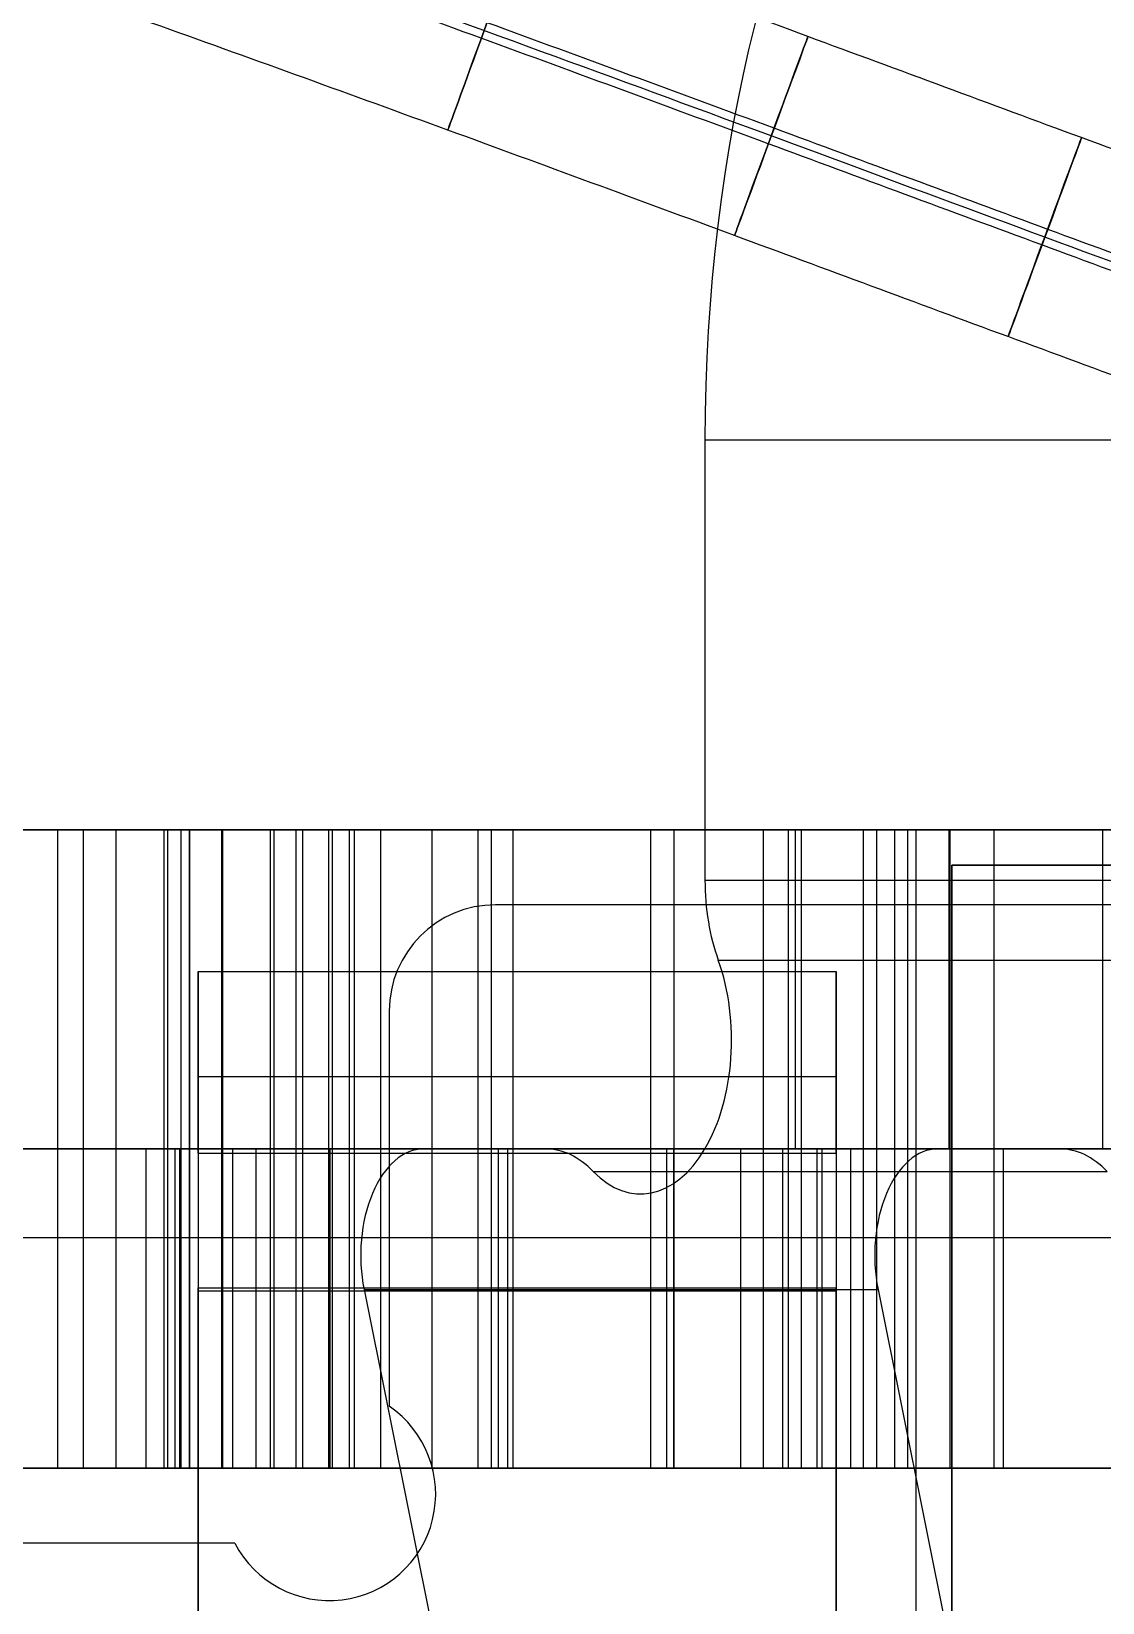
# Model space of a CAD drawing. Header units: millimetres. Extents: x -1736 to -633, y -290 to 351.
# Drawn here: x -1336.7 to -1306.48, y 278.21 to 322.51 of the extents above; entities that cross this region are included whole.
import ezdxf

# ---------------------------------------------------------------- set-up
doc = ezdxf.new("R2010")
doc.units = ezdxf.units.MM
doc.header["$MEASUREMENT"] = 0
for name, color, linetype, true_color in [('Electrical System', 7, 'Continuous', 0x0516e0), ('The Irrigation System', 7, 'Continuous', 0x04feff), ('The Wooden Frame', 7, 'Continuous', 0xd8b17e)]:
    doc.layers.add(name, color=color, linetype=linetype, true_color=true_color)

msp = doc.modelspace()

# ---------------------------------------------------------------- linework, layer by layer
at = {"layer": 'Electrical System', "extrusion": (0.939316, -0.343053, 0.000198341)}
msp.add_circle((-151.213, -761.122, -1354.383), 3, dxfattribs=at)
at = {"layer": 'Electrical System', "extrusion": (0.938097, -0.346371, 0.000586497)}
msp.add_circle((-155.987, -760.598, -1345.508), 3, dxfattribs=at)
at = {"layer": 'Electrical System', "extrusion": (0.938158, -0.346207, 0.001159)}
msp.add_circle((-155.754, -759.83, -1337.744), 3, dxfattribs=at)
at = {"layer": 'Electrical System'}
for points, knots in [([(-885.542, 224.26, -481.398), (-892.322, 224.26, -489.762), (-905.479, 224.259, -505.906), (-924.808, 224.478, -529.138), (-943.211, 225.089, -550.62), (-960.84, 226.215, -570.451), (-977.817, 227.934, -588.731), (-994.23, 230.287, -605.555), (-1010.143, 233.276, -621.014), (-1025.583, 236.873, -635.188), (-1040.575, 241.027, -648.169), (-1055.113, 245.661, -660.033), (-1069.183, 250.685, -670.858), (-1082.755, 255.992, -680.715), (-1095.797, 261.47, -689.675), (-1108.27, 267.004, -697.803), (-1120.131, 272.475, -705.162), (-1131.347, 277.774, -711.811), (-1141.877, 282.793, -717.803), (-1151.704, 287.446, -723.194), (-1160.812, 291.657, -728.033), (-1169.204, 295.374, -732.368), (-1176.89, 298.562, -736.238), (-1183.912, 301.21, -739.694), (-1190.293, 303.315, -742.763), (-1196.107, 304.9, -745.494), (-1201.392, 305.984, -747.91), (-1206.222, 306.61, -750.044), (-1210.655, 306.823, -751.917), (-1214.745, 306.683, -753.545), (-1218.541, 306.264, -754.941), (-1223.232, 305.457, -756.496), (-1227.706, 304.424, -757.699), (-1232.08, 303.513, -758.585), (-1235.424, 302.947, -759.128), (-1238.913, 302.553, -759.571), (-1242.682, 302.373, -759.936), (-1246.69, 302.46, -760.225), (-1251.042, 302.837, -760.458), (-1254.855, 303.39, -760.607), (-1258.128, 303.991, -760.709), (-1260.75, 304.535, -760.778), (-1263.442, 305.154, -760.838), (-1267.247, 306.107, -760.909), (-1271.188, 307.204, -760.965), (-1275.249, 308.424, -761.009), (-1278.457, 309.431, -761.038), (-1281.727, 310.496, -761.062), (-1288.729, 312.847, -761.104), (-1297.173, 315.869, -761.131), (-1307.076, 319.511, -761.147), (-1314.916, 322.414, -761.153), (-1322.896, 325.353, -761.156), (-1331.087, 328.319, -761.157), (-1339.372, 331.239, -761.155), (-1350.553, 335.027, -761.152), (-1361.772, 338.544, -761.146), (-1373.063, 341.681, -761.137), (-1381.415, 343.78, -761.13), (-1389.733, 345.628, -761.12), (-1400.544, 347.689, -761.104), (-1413.778, 349.551, -761.079), (-1429.236, 350.576, -761.036), (-1444.061, 350.379, -760.979), (-1458.223, 349.019, -760.904), (-1471.722, 346.589, -760.811), (-1484.585, 343.201, -760.698), (-1496.869, 338.956, -760.564), (-1508.641, 333.934, -760.412), (-1519.962, 328.169, -760.242), (-1530.897, 321.642, -760.057), (-1541.479, 314.302, -759.862), (-1551.736, 306.071, -759.661), (-1561.683, 296.851, -759.459), (-1571.321, 286.541, -759.263), (-1580.64, 275.041, -759.075), (-1589.622, 262.26, -758.902), (-1598.237, 248.127, -758.746), (-1606.453, 232.582, -758.609), (-1614.216, 215.615, -758.492), (-1621.49, 197.211, -758.395), (-1628.233, 177.41, -758.316), (-1634.435, 156.247, -758.255), (-1640.11, 133.797, -758.209), (-1645.32, 110.133, -758.176), (-1650.176, 85.341, -758.152), (-1654.852, 59.52, -758.137), (-1659.601, 32.761, -758.127), (-1663.848, 9.923, -758.122), (-1667.575, -8.776, -758.119), (-1670.589, -23.166, -758.118), (-1673.814, -37.828, -758.117), (-1677.254, -52.81, -758.116), (-1680.896, -68.171, -758.115), (-1686.073, -89.666, -758.115), (-1691.415, -112.016, -758.115), (-1696.504, -135.476, -758.115), (-1700.191, -154.492, -758.115), (-1703.489, -174.764, -758.115), (-1705.695, -192.584, -758.115), (-1707.051, -207.648, -758.115), (-1707.84, -219.631, -758.115), (-1708.343, -232.133, -758.115), (-1708.459, -240.651, -758.115), (-1708.459, -245, -758.115)], [0, 0, 0, 0, 32.303081, 62.488288, 90.767441, 117.335156, 142.370567, 166.036756, 188.478604, 209.819901, 230.160584, 249.574871, 268.110802, 285.791439, 302.617673, 318.572438, 333.625988, 347.741916, 360.8836, 373.020834, 384.136404, 394.231694, 403.32863, 411.468987, 418.713078, 425.137965, 430.835027, 435.90661, 440.461521, 444.60942, 448.454882, 452.092656, 459.06706, 462.543499, 466.100638, 469.805485, 473.726161, 478.098458, 482.470754, 487.399442, 490.073224, 492.747006, 495.639228, 498.53145, 504.756862, 508.085725, 511.414587, 514.949649, 518.484711, 533.73592, 541.96194, 550.18796, 558.815229, 567.442497, 576.25919, 585.075883, 602.687462, 611.316059, 619.944655, 628.281608, 636.61856, 652.589512, 667.828196, 682.372483, 696.304141, 709.727746, 722.754355, 735.49185, 748.042577, 760.507453, 772.992874, 785.61543, 798.503526, 811.79616, 825.638959, 840.177755, 855.550242, 871.876453, 889.249264, 907.730503, 927.355021, 948.135701, 970.067434, 993.130195, 1017.291634, 1042.50993, 1068.737996, 1095.931433, 1124.075485, 1138.52139, 1153.241938, 1168.268931, 1183.645806, 1199.428675, 1215.687525, 1249.99373, 1268.270983, 1287.493643, 1307.850898, 1329.576014, 1341.038868, 1352.956105, 1365.373646, 1378.34196, 1378.34196, 1378.34196, 1378.34196]), ([(-883.212, 221.26, -483.287), (-889.994, 221.26, -491.655), (-903.165, 221.259, -507.816), (-922.539, 221.478, -531.102), (-941.008, 222.091, -552.661), (-958.724, 223.222, -572.59), (-975.807, 224.953, -590.985), (-992.342, 227.322, -607.933), (-1008.388, 230.336, -623.522), (-1023.969, 233.966, -637.826), (-1039.105, 238.16, -650.932), (-1053.785, 242.839, -662.911), (-1067.991, 247.912, -673.841), (-1081.689, 253.268, -683.789), (-1094.845, 258.794, -692.827), (-1107.417, 264.372, -701.02), (-1119.362, 269.882, -708.431), (-1130.645, 275.212, -715.119), (-1141.223, 280.254, -721.139), (-1151.08, 284.921, -726.546), (-1160.199, 289.137, -731.391), (-1168.582, 292.85, -735.721), (-1176.238, 296.026, -739.577), (-1183.21, 298.655, -743.007), (-1189.518, 300.736, -746.042), (-1195.238, 302.294, -748.728), (-1200.408, 303.354, -751.091), (-1205.11, 303.963, -753.168), (-1209.413, 304.17, -754.986), (-1213.389, 304.034, -756.57), (-1217.111, 303.624, -757.939), (-1221.777, 302.823, -759.486), (-1226.369, 301.763, -760.725), (-1230.999, 300.798, -761.664), (-1234.583, 300.192, -762.247), (-1238.341, 299.767, -762.723), (-1242.387, 299.574, -763.115), (-1246.649, 299.668, -763.422), (-1251.225, 300.065, -763.667), (-1255.191, 300.64, -763.822), (-1258.572, 301.261, -763.927), (-1261.268, 301.821, -763.998), (-1264.026, 302.456, -764.06), (-1267.911, 303.428, -764.132), (-1271.916, 304.544, -764.189), (-1276.03, 305.78, -764.233), (-1279.274, 306.798, -764.262), (-1282.574, 307.872, -764.287), (-1289.629, 310.242, -764.329), (-1298.109, 313.277, -764.356), (-1308.028, 316.925, -764.372), (-1315.87, 319.828, -764.379), (-1323.843, 322.764, -764.382), (-1332.016, 325.724, -764.382), (-1340.275, 328.634, -764.381), (-1351.408, 332.407, -764.377), (-1362.564, 335.903, -764.371), (-1373.771, 339.017, -764.363), (-1382.054, 341.099, -764.355), (-1390.295, 342.93, -764.345), (-1400.995, 344.97, -764.33), (-1414.075, 346.809, -764.305), (-1429.324, 347.819, -764.263), (-1443.929, 347.625, -764.206), (-1457.868, 346.286, -764.133), (-1471.151, 343.896, -764.041), (-1483.813, 340.56, -763.93), (-1495.913, 336.38, -763.798), (-1507.515, 331.429, -763.648), (-1518.676, 325.747, -763.48), (-1529.455, 319.312, -763.298), (-1539.882, 312.08, -763.106), (-1549.987, 303.97, -762.908), (-1559.789, 294.885, -762.709), (-1569.291, 284.72, -762.515), (-1578.488, 273.372, -762.33), (-1587.363, 260.745, -762.159), (-1595.886, 246.763, -762.005), (-1604.024, 231.365, -761.869), (-1611.724, 214.538, -761.753), (-1618.946, 196.265, -761.656), (-1625.648, 176.585, -761.579), (-1631.818, 155.53, -761.518), (-1637.471, 133.171, -761.472), (-1642.664, 109.582, -761.438), (-1647.51, 84.841, -761.415), (-1652.183, 59.045, -761.4), (-1656.932, 32.28, -761.39), (-1661.185, 9.412, -761.385), (-1664.919, -9.319, -761.382), (-1667.938, -23.736, -761.38), (-1671.169, -38.424, -761.379), (-1674.614, -53.428, -761.379), (-1678.259, -68.803, -761.378), (-1683.437, -90.304, -761.378), (-1688.773, -112.628, -761.378), (-1693.848, -136.024, -761.378), (-1697.521, -154.97, -761.378), (-1700.804, -175.15, -761.378), (-1702.998, -192.878, -761.378), (-1704.348, -207.859, -761.378), (-1705.132, -219.775, -761.378), (-1705.632, -232.206, -761.378), (-1705.747, -240.676, -761.378), (-1705.747, -245, -761.378)], [0, 0, 0, 0, 32.303081, 62.488288, 90.767441, 117.335156, 142.370567, 166.036756, 188.478604, 209.819901, 230.160584, 249.574871, 268.110802, 285.791439, 302.617673, 318.572438, 333.625988, 347.741916, 360.8836, 373.020834, 384.136404, 394.231694, 403.32863, 411.468987, 418.713078, 425.137965, 430.835027, 435.90661, 440.461521, 444.60942, 448.454882, 452.092656, 459.06706, 462.543499, 466.100638, 469.805485, 473.726161, 478.098458, 482.470754, 487.399442, 490.073224, 492.747006, 495.639228, 498.53145, 504.756862, 508.085725, 511.414587, 514.949649, 518.484711, 533.73592, 541.96194, 550.18796, 558.815229, 567.442497, 576.25919, 585.075883, 602.687462, 611.316059, 619.944655, 628.281608, 636.61856, 652.589512, 667.828196, 682.372483, 696.304141, 709.727746, 722.754355, 735.49185, 748.042577, 760.507453, 772.992874, 785.61543, 798.503526, 811.79616, 825.638959, 840.177755, 855.550242, 871.876453, 889.249264, 907.730503, 927.355021, 948.135701, 970.067434, 993.130195, 1017.291634, 1042.50993, 1068.737996, 1095.931433, 1124.075485, 1138.52139, 1153.241938, 1168.268931, 1183.645806, 1199.428675, 1215.687525, 1249.99373, 1268.270983, 1287.493643, 1307.850898, 1329.576014, 1341.038868, 1352.956105, 1365.373646, 1378.34196, 1378.34196, 1378.34196, 1378.34196]), ([(-887.873, 221.26, -479.509), (-894.649, 221.26, -487.868), (-907.801, 221.259, -504.006), (-927.127, 221.478, -527.235), (-945.533, 222.089, -548.72), (-963.169, 223.215, -568.559), (-980.158, 224.936, -586.852), (-996.586, 227.29, -603.691), (-1012.517, 230.283, -619.168), (-1027.976, 233.885, -633.359), (-1042.987, 238.044, -646.357), (-1057.544, 242.684, -658.236), (-1071.63, 247.713, -669.074), (-1085.214, 253.025, -678.939), (-1098.264, 258.507, -687.905), (-1110.737, 264.041, -696.034), (-1122.594, 269.51, -703.389), (-1133.796, 274.802, -710.03), (-1144.302, 279.809, -716.008), (-1154.093, 284.445, -721.379), (-1163.151, 288.634, -726.192), (-1171.477, 292.321, -730.492), (-1179.076, 295.473, -734.319), (-1185.989, 298.08, -737.721), (-1192.231, 300.138, -740.723), (-1197.873, 301.675, -743.373), (-1202.948, 302.716, -745.693), (-1207.532, 303.309, -747.718), (-1211.689, 303.508, -749.474), (-1215.489, 303.377, -750.987), (-1219.006, 302.988, -752.28), (-1223.378, 302.238, -753.729), (-1227.648, 301.252, -754.881), (-1231.986, 300.347, -755.762), (-1235.375, 299.774, -756.313), (-1238.966, 299.367, -756.769), (-1242.877, 299.18, -757.148), (-1247.04, 299.27, -757.448), (-1251.544, 299.661, -757.689), (-1255.469, 300.23, -757.843), (-1258.824, 300.846, -757.947), (-1261.504, 301.403, -758.018), (-1264.249, 302.034, -758.079), (-1268.12, 303.004, -758.151), (-1272.115, 304.116, -758.207), (-1276.221, 305.35, -758.252), (-1279.46, 306.366, -758.281), (-1282.757, 307.439, -758.305), (-1289.806, 309.807, -758.347), (-1298.282, 312.84, -758.374), (-1308.197, 316.487, -758.39), (-1316.036, 319.389, -758.397), (-1324.005, 322.324, -758.4), (-1332.174, 325.283, -758.4), (-1340.427, 328.191, -758.399), (-1351.551, 331.96, -758.395), (-1362.694, 335.453, -758.39), (-1373.887, 338.563, -758.381), (-1382.157, 340.641, -758.373), (-1390.383, 342.468, -758.364), (-1401.062, 344.504, -758.348), (-1414.11, 346.339, -758.323), (-1429.317, 347.346, -758.281), (-1443.876, 347.153, -758.225), (-1457.768, 345.819, -758.152), (-1471.003, 343.437, -758.06), (-1483.618, 340.113, -757.949), (-1495.675, 335.948, -757.819), (-1507.238, 331.015, -757.669), (-1518.362, 325.351, -757.501), (-1529.106, 318.936, -757.32), (-1539.503, 311.726, -757.128), (-1549.581, 303.638, -756.931), (-1559.358, 294.576, -756.733), (-1568.839, 284.433, -756.539), (-1578.018, 273.108, -756.355), (-1586.878, 260.501, -756.184), (-1595.388, 246.541, -756.029), (-1603.516, 231.163, -755.894), (-1611.207, 214.355, -755.778), (-1618.422, 196.101, -755.682), (-1625.118, 176.438, -755.604), (-1631.283, 155.399, -755.543), (-1636.932, 133.055, -755.497), (-1642.123, 109.477, -755.464), (-1646.968, 84.745, -755.44), (-1651.639, 58.952, -755.425), (-1656.39, 32.184, -755.415), (-1660.643, 9.309, -755.41), (-1664.379, -9.429, -755.407), (-1667.399, -23.851, -755.406), (-1670.631, -38.545, -755.405), (-1674.077, -53.553, -755.404), (-1677.723, -68.932, -755.404), (-1682.901, -90.433, -755.403), (-1688.236, -112.752, -755.403), (-1693.308, -136.135, -755.403), (-1696.979, -155.067, -755.403), (-1700.259, -175.228, -755.403), (-1702.45, -192.937, -755.403), (-1703.798, -207.902, -755.403), (-1704.582, -219.804, -755.403), (-1705.081, -232.22, -755.403), (-1705.196, -240.681, -755.403), (-1705.196, -245, -755.403)], [0, 0, 0, 0, 32.303081, 62.488288, 90.767441, 117.335156, 142.370567, 166.036756, 188.478604, 209.819901, 230.160584, 249.574871, 268.110802, 285.791439, 302.617673, 318.572438, 333.625988, 347.741916, 360.8836, 373.020834, 384.136404, 394.231694, 403.32863, 411.468987, 418.713078, 425.137965, 430.835027, 435.90661, 440.461521, 444.60942, 448.454882, 452.092656, 459.06706, 462.543499, 466.100638, 469.805485, 473.726161, 478.098458, 482.470754, 487.399442, 490.073224, 492.747006, 495.639228, 498.53145, 504.756862, 508.085725, 511.414587, 514.949649, 518.484711, 533.73592, 541.96194, 550.18796, 558.815229, 567.442497, 576.25919, 585.075883, 602.687462, 611.316059, 619.944655, 628.281608, 636.61856, 652.589512, 667.828196, 682.372483, 696.304141, 709.727746, 722.754355, 735.49185, 748.042577, 760.507453, 772.992874, 785.61543, 798.503526, 811.79616, 825.638959, 840.177755, 855.550242, 871.876453, 889.249264, 907.730503, 927.355021, 948.135701, 970.067434, 993.130195, 1017.291634, 1042.50993, 1068.737996, 1095.931433, 1124.075485, 1138.52139, 1153.241938, 1168.268931, 1183.645806, 1199.428675, 1215.687525, 1249.99373, 1268.270983, 1287.493643, 1307.850898, 1329.576014, 1341.038868, 1352.956105, 1365.373646, 1378.34196, 1378.34196, 1378.34196, 1378.34196]), ([(-885.542, 218.26, -481.398), (-892.322, 218.26, -489.762), (-905.487, 218.259, -505.916), (-924.858, 218.478, -529.199), (-943.33, 219.091, -550.761), (-961.053, 220.223, -570.698), (-978.147, 221.954, -589.105), (-994.697, 224.326, -606.069), (-1010.762, 227.344, -621.676), (-1026.362, 230.978, -635.997), (-1041.518, 235.177, -649.12), (-1056.216, 239.862, -661.114), (-1070.438, 244.94, -672.057), (-1084.148, 250.301, -682.014), (-1097.311, 255.831, -691.057), (-1109.885, 261.409, -699.251), (-1121.824, 266.916, -706.658), (-1133.093, 272.24, -713.338), (-1143.647, 277.271, -719.343), (-1153.469, 281.921, -724.731), (-1162.538, 286.114, -729.55), (-1170.855, 289.798, -733.845), (-1178.425, 292.937, -737.658), (-1185.287, 295.525, -741.034), (-1191.457, 297.559, -744.002), (-1197.004, 299.069, -746.607), (-1201.965, 300.086, -748.874), (-1206.42, 300.662, -750.842), (-1210.447, 300.854, -752.544), (-1214.133, 300.728, -754.011), (-1217.576, 300.348, -755.277), (-1221.923, 299.604, -756.72), (-1226.311, 298.592, -757.907), (-1230.905, 297.633, -758.841), (-1234.533, 297.018, -759.431), (-1238.394, 296.581, -759.921), (-1242.581, 296.382, -760.326), (-1246.999, 296.478, -760.645), (-1251.727, 296.889, -760.898), (-1255.805, 297.481, -761.057), (-1259.267, 298.117, -761.165), (-1262.022, 298.689, -761.237), (-1264.833, 299.336, -761.3), (-1268.784, 300.325, -761.374), (-1272.843, 301.455, -761.431), (-1277.003, 302.705, -761.476), (-1280.277, 303.733, -761.505), (-1283.604, 304.816, -761.53), (-1290.706, 307.201, -761.572), (-1299.217, 310.248, -761.599), (-1309.15, 313.901, -761.616), (-1316.991, 316.804, -761.622), (-1324.951, 319.735, -761.625), (-1333.103, 322.687, -761.626), (-1341.33, 325.586, -761.624), (-1352.406, 329.34, -761.621), (-1363.486, 332.812, -761.615), (-1374.596, 335.899, -761.607), (-1382.796, 337.96, -761.599), (-1390.946, 339.77, -761.589), (-1401.513, 341.784, -761.574), (-1414.407, 343.597, -761.549), (-1429.405, 344.59, -761.508), (-1443.744, 344.399, -761.452), (-1457.412, 343.086, -761.38), (-1470.432, 340.743, -761.29), (-1482.846, 337.473, -761.181), (-1494.719, 333.371, -761.052), (-1506.112, 328.51, -760.905), (-1517.076, 322.928, -760.74), (-1527.664, 316.607, -760.561), (-1537.905, 309.504, -760.372), (-1547.832, 301.537, -760.178), (-1557.464, 292.61, -759.983), (-1566.81, 282.613, -759.792), (-1575.866, 271.439, -759.61), (-1584.618, 258.986, -759.441), (-1593.037, 245.177, -759.288), (-1601.087, 229.946, -759.154), (-1608.714, 213.278, -759.039), (-1615.878, 195.155, -758.943), (-1622.533, 175.612, -758.866), (-1628.667, 154.682, -758.806), (-1634.293, 132.43, -758.76), (-1639.468, 108.925, -758.727), (-1644.303, 84.245, -758.703), (-1648.97, 58.477, -758.688), (-1653.721, 31.703, -758.678), (-1657.98, 8.799, -758.673), (-1661.722, -9.972, -758.67), (-1664.748, -24.421, -758.669), (-1667.985, -39.14, -758.668), (-1671.436, -54.171, -758.667), (-1675.086, -69.564, -758.666), (-1680.266, -91.07, -758.666), (-1685.594, -113.364, -758.666), (-1690.652, -136.684, -758.666), (-1694.309, -155.546, -758.666), (-1697.574, -175.615, -758.666), (-1699.754, -193.231, -758.666), (-1701.094, -208.113, -758.666), (-1701.873, -219.947, -758.666), (-1702.37, -232.293, -758.666), (-1702.484, -240.705, -758.666), (-1702.484, -245, -758.666)], [0, 0, 0, 0, 32.303081, 62.488288, 90.767441, 117.335156, 142.370567, 166.036756, 188.478604, 209.819901, 230.160584, 249.574871, 268.110802, 285.791439, 302.617673, 318.572438, 333.625988, 347.741916, 360.8836, 373.020834, 384.136404, 394.231694, 403.32863, 411.468987, 418.713078, 425.137965, 430.835027, 435.90661, 440.461521, 444.60942, 448.454882, 452.092656, 459.06706, 462.543499, 466.100638, 469.805485, 473.726161, 478.098458, 482.470754, 487.399442, 490.073224, 492.747006, 495.639228, 498.53145, 504.756862, 508.085725, 511.414587, 514.949649, 518.484711, 533.73592, 541.96194, 550.18796, 558.815229, 567.442497, 576.25919, 585.075883, 602.687462, 611.316059, 619.944655, 628.281608, 636.61856, 652.589512, 667.828196, 682.372483, 696.304141, 709.727746, 722.754355, 735.49185, 748.042577, 760.507453, 772.992874, 785.61543, 798.503526, 811.79616, 825.638959, 840.177755, 855.550242, 871.876453, 889.249264, 907.730503, 927.355021, 948.135701, 970.067434, 993.130195, 1017.291634, 1042.50993, 1068.737996, 1095.931433, 1124.075485, 1138.52139, 1153.241938, 1168.268931, 1183.645806, 1199.428675, 1215.687525, 1249.99373, 1268.270983, 1287.493643, 1307.850898, 1329.576014, 1341.038868, 1352.956105, 1365.373646, 1378.34196, 1378.34196, 1378.34196, 1378.34196]), ([(-1160, 148.686, 953.578), (-1153.529, 148.686, 994.302), (-1157.082, 157.714, 1061.127), (-1141.471, 133.565, 1152.311), (-1170.366, 156.936, 1178.695), (-1183.933, 148.667, 1185.656), (-1206.263, 151.986, 1182.863), (-1228.784, 150.441, 1184.155), (-1258.659, 150.713, 1183.954), (-1281.992, 150.716, 1183.794), (-1306.561, 150.488, 1184.339), (-1322.36, 151.246, 1182.607), (-1344.233, 148.623, 1188.584), (-1342.921, 160.654, 1161.166), (-1374.955, 150.669, 1160.13), (-1376.173, 154.43, 1129.742), (-1384.7, 141.331, 1098.845), (-1373.351, 158.653, 1043.942), (-1374.21, 141.837, 918.443), (-1373.048, 153.299, 768.881), (-1374.747, 148.539, 607.554), (-1369.282, 158.929, 469.365), (-1398.477, 105.138, 315.311), (-1318.051, 252.989, 210.441), (-1399.691, 67.844, 59.302), (-1338.669, 337.944, 126.29), (-1387.207, 222.132, 72.911), (-1379.434, 238.798, 7.774), (-1386.816, 225.4, -85.525), (-1365.035, 264.929, -196.491), (-1277.223, 265.11, -257.374), (-1240.327, 243.628, -333.323), (-1181.352, 287.009, -408.31), (-1128.029, 204.299, -467.849), (-1026.826, 230.127, -452.501), (-936.556, 207.308, -454.44), (-879.767, 242.236, -460.098), (-859, 259, -463.398)], [0, 0, 0, 0, 123.703388, 215.084944, 232.227454, 244.889315, 261.573283, 296.889315, 313.573283, 350.889315, 367.573283, 385.889315, 402.573283, 418.423013, 449.695367, 468.245089, 499.033055, 551.354407, 630.629221, 877.629221, 999.629221, 1112.629221, 1299.629221, 1421.715431, 1537.710558, 1664.91289, 1726.251332, 1768.256978, 1849.259907, 2015.84653, 2075.058203, 2159.421514, 2267.950219, 2349.746376, 2436.746376, 2541.746376, 2622.42245, 2622.42245, 2622.42245, 2622.42245])]:
    msp.add_open_spline(points, degree=3, knots=knots, dxfattribs=at)
msp.add_open_spline([(-885.542, 221.26, -481.398), (-962.542, 221.26, -576.398), (-1072, 221.26, -701.398), (-1257, 374.26, -761.398), (-1175.315, 226.361, -761.398), (-1394.419, 382.846, -761.398), (-1510, 337, -761.398), (-1597.471, 288, -758.39), (-1655.329, 124.321, -758.39), (-1656.471, -35, -758.39), (-1705.471, -148, -758.39), (-1705.471, -245, -758.39)], degree=5, dxfattribs=at)
at = {"layer": 'The Irrigation System'}
for p, q in [((-1311.736, 300, 110.11), (-711.736, 300, 110.11)), ((-1311.736, 300, -189.89), (-711.736, 300, -189.89)), ((-1311.736, 300, 110.11), (-1311.736, 300, -189.89)), ((-1311.736, 0, 110.11), (-1311.736, 300, 110.11)), ((-1311.736, 0, -189.89), (-1311.736, 300, -189.89)), ((-1311.736, 300, -39.89), (-711.736, 300, -39.89)), ((-1311.736, 0, -39.89), (-1311.736, 300, -39.89)), ((-1310.736, 299, -188.89), (-1310.736, 299, 110.11)), ((-1310.736, 299, 110.11), (-712.736, 299, 110.11)), ((-712.736, 299, -188.89), (-1310.736, 299, -188.89)), ((-1310.736, 299, -188.89), (-1310.736, 1, -188.89)), ((-1310.736, 1, 110.11), (-1310.736, 299, 110.11)), ((-1310.736, 299, -39.89), (-712.736, 299, -39.89)), ((-1310.736, 1, -39.89), (-1310.736, 299, -39.89))]:
    msp.add_line(p, q, dxfattribs=at)
at = {"layer": 'The Wooden Frame'}
for p, q in [((-1317.698, 310.994, -285.668), (-1303.197, 310.994, -275.003)), ((-1317.698, 310.994, -285.668), (-1317.698, 298.58, -285.668)), ((-1317.698, 310.994, -285.668), (-1303.197, 310.994, -275.003)), ((-1317.698, 310.994, -285.668), (-1317.698, 298.58, -285.668)), ((-1310.791, 300, -758.39), (-1386.736, 300, -758.39)), ((-1310.791, 300, -758.39), (-1386.736, 300, -758.39)), ((-1145.444, 300, -474.14), (-1374.796, 300, -474.14)), ((-1145.444, 300, -474.14), (-1374.796, 300, -474.14)), ((-1361.736, 300, -208.39), (-1031.036, 300, -208.39)), ((-1361.736, 300, -208.39), (-1031.036, 300, -208.39)), ((-1361.486, 300, 285.641), (-661.486, 300, 285.641)), ((-664.486, 300, 475.138), (-1358.486, 300, 475.138)), ((-1329.855, 300, -207.89), (-1343.855, 300, -207.89)), ((-1329.855, 300, -207.89), (-1343.855, 300, -207.89)), ((-1342.605, 300, -48.89), (-1335.958, 300, -48.89)), ((-1342.605, 300, -48.89), (-1335.958, 300, -48.89)), ((-1335.962, 300, -49.052), (-1335.962, 282, -49.052)), ((-1335.962, 300, -49.052), (-1335.962, 282, -49.052)), ((-1335.239, 300, 394.472), (-1335.239, 282, 394.472)), ((-1334.319, 300, 174.553), (-1334.319, 282, 174.553)), ((-1332.962, 300, -52.052), (-1332.962, 282, -52.052)), ((-1332.962, 300, -46.052), (-1332.962, 282, -46.052)), ((-1332.962, 300, -52.052), (-1332.962, 282, -52.052)), ((-1332.962, 300, -46.052), (-1332.962, 282, -46.052)), ((-1332.855, 300, 110.11), (-1332.855, 282, 110.11)), ((-1332.855, 300, 110.11), (-1315.355, 300, 110.11)), ((-1332.855, 300, 110.11), (-1332.855, 282, 110.11)), ((-1332.855, 300, 110.11), (-1315.355, 300, 110.11)), ((-1332.483, 300, 110.138), (-1332.483, 282, 110.138)), ((-1332.483, 300, 110.138), (-1314.983, 300, 110.138)), ((-1332.243, 300, 397.476), (-1332.243, 282, 397.476)), ((-1332.235, 300, 391.476), (-1332.235, 282, 391.476)), ((-1331.331, 300, 177.566), (-1331.331, 282, 177.566)), ((-1331.306, 300, 171.566), (-1331.306, 282, 171.566)), ((-1329.967, 300, -48.89), (-1312.355, 300, -48.89)), ((-1329.967, 300, -48.89), (-1312.355, 300, -48.89)), ((-1329.962, 300, -49.052), (-1329.962, 282, -49.052)), ((-1329.962, 300, -49.052), (-1329.962, 282, -49.052)), ((-1329.855, 300, -207.89), (-1329.855, 282, -207.89)), ((-1329.855, 300, -207.89), (-1329.855, 282, -207.89)), ((-1329.239, 300, 394.481), (-1329.239, 282, 394.481)), ((-1329.047, 300, 226.458), (-1329.047, 282, 226.458)), ((-1328.319, 300, 174.578), (-1328.319, 282, 174.578)), ((-1328.217, 300, -192.483), (-1328.217, 282, -192.483)), ((-1328.217, 300, -192.483), (-1328.217, 282, -192.483)), ((-1327.734, 300, -207.011), (-1327.734, 282, -207.011)), ((-1327.734, 300, -207.011), (-1327.734, 282, -207.011)), ((-1327.593, 300, -190.107), (-1327.593, 282, -190.107)), ((-1327.593, 300, -190.107), (-1327.593, 282, -190.107)), ((-1326.855, 300, -194.529), (-1326.855, 282, -194.529)), ((-1326.855, 300, -194.529), (-1326.855, 300, -204.89)), ((-1326.855, 300, -204.89), (-1326.855, 282, -204.89)), ((-1326.855, 300, -199.71), (-1326.855, 282, -199.71)), ((-1326.855, 300, -194.529), (-1326.855, 282, -194.529)), ((-1326.855, 300, -194.529), (-1326.855, 300, -204.89)), ((-1326.855, 300, -204.89), (-1326.855, 282, -204.89)), ((-1326.855, 300, -199.71), (-1326.855, 282, -199.71)), ((-1325.403, 300, -188.993), (-1325.403, 282, -188.993)), ((-1325.403, 300, -188.993), (-1325.403, 282, -188.993)), ((-1324.105, 300, 110.11), (-1324.105, 282, 110.11)), ((-1324.105, 300, 110.11), (-1324.105, 282, 110.11)), ((-1323.733, 300, 110.138), (-1323.733, 282, 110.138)), ((-1315.355, 300, -189.89), (-1323.115, 300, -189.89)), ((-1323.115, 300, -189.89), (-1323.115, 282, -189.89)), ((-1315.355, 300, -189.89), (-1323.115, 300, -189.89)), ((-1323.115, 300, -189.89), (-1323.115, 282, -189.89)), ((-1319.235, 300, -189.89), (-1319.235, 282, -189.89)), ((-1319.235, 300, -189.89), (-1319.235, 282, -189.89)), ((-1318.572, 300, -285.535), (-1318.572, 291, -285.535)), ((-1318.572, 300, -285.535), (-1318.572, 291, -285.535)), ((-1284.797, 300, -331.46), (-1316.058, 300, -288.952)), ((-1316.058, 300, -288.952), (-1316.058, 291, -288.952)), ((-1284.797, 300, -331.46), (-1316.058, 300, -288.952)), ((-1316.058, 300, -288.952), (-1316.058, 291, -288.952)), ((-1315.355, 300, 110.11), (-1315.355, 282, 110.11)), ((-1315.355, 300, -189.89), (-1315.355, 282, -189.89)), ((-1315.355, 300, 110.11), (-1315.355, 282, 110.11)), ((-1315.355, 300, -189.89), (-1315.355, 282, -189.89)), ((-1315.154, 300, -283.021), (-1315.154, 291, -283.021)), ((-1315.154, 300, -283.021), (-1306.482, 300, -276.643)), ((-1315.154, 300, -283.021), (-1315.154, 291, -283.021)), ((-1315.154, 300, -283.021), (-1306.482, 300, -276.643)), ((-1314.983, 300, 110.138), (-1314.983, 282, 110.138)), ((-1313.234, 300, 109.231), (-1313.234, 282, 109.231)), ((-1313.234, 300, -189.011), (-1313.234, 282, -189.011)), ((-1313.234, 300, 109.231), (-1313.234, 282, 109.231)), ((-1313.234, 300, -189.011), (-1313.234, 282, -189.011)), ((-1312.862, 300, 111.017), (-1312.862, 282, 111.017)), ((-1312.355, 300, 107.11), (-1312.355, 282, 107.11)), ((-1312.355, 300, 107.11), (-1312.355, 300, -186.89)), ((-1312.355, 300, -186.89), (-1312.355, 282, -186.89)), ((-1312.355, 300, -39.89), (-1312.355, 282, -39.89)), ((-1312.355, 300, 107.11), (-1312.355, 282, 107.11)), ((-1312.355, 300, 107.11), (-1312.355, 300, -186.89)), ((-1312.355, 300, -186.89), (-1312.355, 282, -186.89)), ((-1312.355, 300, -39.89), (-1312.355, 282, -39.89)), ((-1311.983, 300, 113.138), (-1311.983, 282, 113.138)), ((-1311.983, 300, 113.138), (-1311.983, 300, 138.138)), ((-1311.983, 300, 138.138), (-1311.983, 282, 138.138)), ((-1311.983, 300, 125.638), (-1311.983, 282, 125.638)), ((-1310.818, 300, -279.832), (-1310.818, 291, -279.832)), ((-1310.818, 300, -279.832), (-1310.818, 291, -279.832)), ((-1310.791, 300, -758.39), (-1310.791, 282, -758.39)), ((-1310.791, 300, -758.39), (-1310.791, 282, -758.39)), ((-1309.547, 300, 245.958), (-1309.547, 282, 245.958)), ((-1309.547, 300, 206.958), (-1309.547, 282, 206.958)), ((-1306.482, 300, -276.643), (-1306.482, 291, -276.643)), ((-1306.482, 300, -276.643), (-1306.482, 291, -276.643)), ((-1317.698, 298.58, -285.668), (-1303.197, 298.58, -275.003)), ((-1317.698, 298.58, -285.668), (-1303.197, 298.58, -275.003)), ((-1029.986, 297.884, -207.89), (-1323.605, 297.884, -207.89)), ((-1323.605, 297.884, -207.89), (-1323.605, 297.884, -189.89)), ((-1029.986, 297.884, -189.89), (-1323.605, 297.884, -189.89)), ((-1029.986, 297.884, -207.89), (-1323.605, 297.884, -207.89)), ((-1323.605, 297.884, -207.89), (-1323.605, 297.884, -189.89)), ((-1029.986, 297.884, -189.89), (-1323.605, 297.884, -189.89)), ((-1331.994, 296, -733.551), (-1313.994, 296, -733.551)), ((-1331.994, 296, -733.551), (-1331.994, 296, -705.837)), ((-1331.994, 296, -705.837), (-1313.994, 296, -705.837)), ((-1317.322, 296.322, -286.179), (-1302.821, 296.322, -275.515)), ((-1317.322, 296.322, -286.179), (-1302.821, 296.322, -275.515)), ((-1313.994, 296, -733.551), (-1313.994, 296, -705.837)), ((-1326.605, 294.884, -207.89), (-1326.605, 294.884, -189.89)), ((-1326.605, 294.884, -207.89), (-1326.605, 283.744, -207.89)), ((-1326.605, 294.884, -189.89), (-1326.605, 283.744, -189.89)), ((-1326.605, 294.884, -207.89), (-1326.605, 294.884, -189.89)), ((-1326.605, 294.884, -207.89), (-1326.605, 283.744, -207.89)), ((-1326.605, 294.884, -189.89), (-1326.605, 283.744, -189.89)), ((-1331.994, 290.879, -736.511), (-1331.994, 293.04, -736.511)), ((-1331.994, 293.04, -736.511), (-1313.994, 293.04, -736.511)), ((-1331.994, 293.04, -702.878), (-1313.994, 293.04, -702.878)), ((-1331.994, 293.04, -702.878), (-1331.994, 287.086, -702.878)), ((-1313.994, 290.879, -736.511), (-1313.994, 293.04, -736.511)), ((-1313.994, 293.04, -702.878), (-1313.994, 287.086, -702.878)), ((-1310.791, 291, -758.39), (-1386.736, 291, -758.39)), ((-1310.791, 291, -758.39), (-1386.736, 291, -758.39)), ((-1361.736, 291, -208.39), (-1031.036, 291, -208.39)), ((-1361.736, 291, -208.39), (-1031.036, 291, -208.39)), ((-1329.855, 291, -207.89), (-1343.855, 291, -207.89)), ((-1329.855, 291, -207.89), (-1343.855, 291, -207.89)), ((-1342.236, 291, 258.888), (-680.736, 291, 258.888)), ((-680.736, 291, 278.138), (-1342.236, 291, 278.138)), ((-1047.986, 291, 475.138), (-1342.236, 291, 475.138)), ((-1333.469, 291, -734.667), (-1333.469, 282, -734.667)), ((-1333.469, 291, -704.721), (-1333.469, 282, -704.721)), ((-1333.469, 291, -734.667), (-1333.469, 282, -734.667)), ((-1333.469, 291, -704.721), (-1333.469, 282, -704.721)), ((-1332.855, 291, 110.11), (-1315.355, 291, 110.11)), ((-1332.855, 291, 110.11), (-1315.355, 291, 110.11)), ((-1332.655, 291, -732.517), (-1332.655, 282, -732.517)), ((-1332.655, 291, -732.517), (-1332.655, 291, -706.872)), ((-1332.655, 291, -706.872), (-1332.655, 282, -706.872)), ((-1332.655, 291, -719.694), (-1332.655, 282, -719.694)), ((-1314.405, 291, -719.694), (-1332.655, 291, -719.694)), ((-1332.655, 291, -732.517), (-1332.655, 282, -732.517)), ((-1332.655, 291, -732.517), (-1332.655, 291, -706.872)), ((-1332.655, 291, -706.872), (-1332.655, 282, -706.872)), ((-1332.655, 291, -719.694), (-1332.655, 282, -719.694)), ((-1314.405, 291, -719.694), (-1332.655, 291, -719.694)), ((-1332.522, 291, -736.762), (-1332.522, 282, -736.762)), ((-1332.522, 291, -702.626), (-1332.522, 282, -702.626)), ((-1332.522, 291, -736.762), (-1332.522, 282, -736.762)), ((-1332.522, 291, -702.626), (-1332.522, 282, -702.626)), ((-1332.483, 291, 110.138), (-1314.983, 291, 110.138)), ((-1331.994, 290.879, -736.511), (-1313.994, 290.879, -736.511)), ((-1331.021, 291, -268.608), (-1331.021, 282, -268.608)), ((-1331.021, 291, -268.608), (-1315.513, 291, -257.203)), ((-1318.572, 291, -285.535), (-1331.021, 291, -268.608)), ((-1331.021, 291, -268.608), (-1331.021, 282, -268.608)), ((-1331.021, 291, -268.608), (-1315.513, 291, -257.203)), ((-1318.572, 291, -285.535), (-1331.021, 291, -268.608)), ((-1330.37, 291, -737.571), (-1330.37, 282, -737.571)), ((-1330.37, 291, -701.817), (-1330.37, 282, -701.817)), ((-1330.37, 291, -737.571), (-1330.37, 282, -737.571)), ((-1330.37, 291, -701.817), (-1330.37, 282, -701.817)), ((-1318.783, 291, -736.619), (-1328.277, 291, -736.619)), ((-1328.277, 291, -736.619), (-1328.277, 282, -736.619)), ((-1328.277, 291, -702.769), (-1328.277, 282, -702.769)), ((-1328.277, 291, -702.769), (-1318.783, 291, -702.769)), ((-1318.783, 291, -736.619), (-1328.277, 291, -736.619)), ((-1328.277, 291, -736.619), (-1328.277, 282, -736.619)), ((-1328.277, 291, -702.769), (-1328.277, 282, -702.769)), ((-1328.277, 291, -702.769), (-1318.783, 291, -702.769)), ((-1326.855, 291, -194.529), (-1326.855, 291, -204.89)), ((-1326.855, 291, -194.529), (-1326.855, 291, -204.89)), ((-1322.189, 291, -279.562), (-1325.632, 291, -274.88)), ((-1325.632, 291, -274.88), (-1311.131, 291, -264.215)), ((-1322.189, 291, -279.562), (-1325.632, 291, -274.88)), ((-1325.632, 291, -274.88), (-1311.131, 291, -264.215)), ((-1323.53, 291, -736.619), (-1323.53, 282, -736.619)), ((-1323.53, 291, -702.769), (-1323.53, 282, -702.769)), ((-1323.53, 291, -736.619), (-1323.53, 291, -702.769)), ((-1323.53, 291, -736.619), (-1323.53, 282, -736.619)), ((-1323.53, 291, -702.769), (-1323.53, 282, -702.769)), ((-1323.53, 291, -736.619), (-1323.53, 291, -702.769)), ((-1323.267, 291, -262.905), (-1323.267, 282, -262.905)), ((-1323.267, 291, -262.905), (-1310.818, 291, -279.832)), ((-1323.267, 291, -262.905), (-1323.267, 282, -262.905)), ((-1323.267, 291, -262.905), (-1310.818, 291, -279.832)), ((-1315.355, 291, -189.89), (-1323.115, 291, -189.89)), ((-1315.355, 291, -189.89), (-1323.115, 291, -189.89)), ((-1322.189, 291, -279.562), (-1307.688, 291, -268.897)), ((-1322.189, 291, -279.562), (-1307.688, 291, -268.897)), ((-1318.783, 291, -736.619), (-1318.783, 282, -736.619)), ((-1318.783, 291, -702.769), (-1318.783, 282, -702.769)), ((-1318.783, 291, -736.619), (-1318.783, 282, -736.619)), ((-1318.783, 291, -702.769), (-1318.783, 282, -702.769)), ((-1318.572, 282, -285.535), (-1318.572, 291, -285.535)), ((-1318.572, 291, -285.535), (-1318.572, 282, -285.535)), ((-1318.572, 282, -285.535), (-1318.572, 291, -285.535)), ((-1318.572, 291, -285.535), (-1318.572, 282, -285.535)), ((-1316.691, 291, -701.817), (-1316.691, 282, -701.817)), ((-1316.691, 291, -737.571), (-1316.691, 282, -737.571)), ((-1316.691, 291, -701.817), (-1316.691, 282, -701.817)), ((-1316.691, 291, -737.571), (-1316.691, 282, -737.571)), ((-1284.797, 291, -331.46), (-1316.058, 291, -288.952)), ((-1316.058, 291, -288.952), (-1316.058, 282, -288.952)), ((-1284.797, 291, -331.46), (-1316.058, 291, -288.952)), ((-1316.058, 291, -288.952), (-1316.058, 282, -288.952)), ((-1315.513, 291, -257.203), (-1315.513, 282, -257.203)), ((-1315.513, 291, -257.203), (-1303.064, 291, -274.13)), ((-1315.513, 291, -257.203), (-1315.513, 282, -257.203)), ((-1315.513, 291, -257.203), (-1303.064, 291, -274.13)), ((-1306.482, 291, -276.643), (-1315.154, 291, -283.021)), ((-1306.482, 291, -276.643), (-1315.154, 291, -283.021)), ((-1314.538, 291, -702.626), (-1314.538, 282, -702.626)), ((-1314.538, 291, -736.762), (-1314.538, 282, -736.762)), ((-1314.538, 291, -702.626), (-1314.538, 282, -702.626)), ((-1314.538, 291, -736.762), (-1314.538, 282, -736.762)), ((-1314.405, 291, -706.872), (-1314.405, 282, -706.872)), ((-1314.405, 291, -706.872), (-1314.405, 291, -732.517)), ((-1314.405, 291, -732.517), (-1314.405, 282, -732.517)), ((-1314.405, 291, -719.694), (-1314.405, 282, -719.694)), ((-1314.405, 291, -706.872), (-1314.405, 282, -706.872)), ((-1314.405, 291, -706.872), (-1314.405, 291, -732.517)), ((-1314.405, 291, -732.517), (-1314.405, 282, -732.517)), ((-1314.405, 291, -719.694), (-1314.405, 282, -719.694)), ((-1313.591, 291, -704.721), (-1313.591, 282, -704.721)), ((-1313.591, 291, -734.667), (-1313.591, 282, -734.667)), ((-1313.591, 291, -704.721), (-1313.591, 282, -704.721)), ((-1313.591, 291, -734.667), (-1313.591, 282, -734.667)), ((-1312.355, 291, 107.11), (-1312.355, 291, -186.89)), ((-1312.355, 291, 107.11), (-1312.355, 291, -186.89)), ((-1311.983, 291, 113.138), (-1311.983, 291, 138.138)), ((-1307.688, 291, -268.897), (-1311.131, 291, -264.215)), ((-1307.688, 291, -268.897), (-1311.131, 291, -264.215)), ((-1309.289, 291, -265.666), (-1309.289, 282, -265.666)), ((-1309.289, 291, -265.666), (-1309.289, 282, -265.666)), ((-1320.851, 290.365, -281.38), (-1306.35, 290.365, -270.716)), ((-1320.851, 290.365, -281.38), (-1306.35, 290.365, -270.716)), ((-1347.236, 288.5, 276.888), (-676.236, 288.5, 276.888)), ((-1347.236, 288.5, 258.888), (-676.236, 288.5, 258.888)), ((-1347.236, 288.5, 267.888), (-676.236, 288.5, 267.888)), ((-1331.994, 287.086, -702.878), (-1313.994, 287.086, -702.878)), ((-1331.994, 287, -697.296), (-1313.994, 287, -697.296)), ((-1331.994, 287, -697.296), (-1331.994, 287, -688.91)), ((-1331.994, 287, -688.91), (-1313.994, 287, -688.91)), ((-1331.994, 287, -688.91), (-1331.994, 13, -688.91)), ((-1331.994, 13, -748.91), (-1331.994, 287, -748.91)), ((-1331.994, 287, -748.91), (-1313.994, 287, -748.91)), ((-1331.994, 287, -748.91), (-1331.994, 287, -740.524)), ((-1331.994, 287, -740.524), (-1313.994, 287, -740.524)), ((-1327.315, 287.035, -272.591), (-1312.814, 287.035, -261.927)), ((-1327.315, 287.035, -272.591), (-1301.667, 159.653, -307.467)), ((-1327.315, 287.035, -272.591), (-1312.814, 287.035, -261.927)), ((-1327.315, 287.035, -272.591), (-1301.667, 159.653, -307.467)), ((-1313.994, 287, -697.296), (-1313.994, 287, -688.91)), ((-1313.994, 287, -688.91), (-1313.994, 13, -688.91)), ((-1313.994, 13, -748.91), (-1313.994, 287, -748.91)), ((-1313.994, 287, -748.91), (-1313.994, 287, -740.524)), ((-1312.814, 287.035, -261.927), (-1287.166, 159.653, -296.802)), ((-1312.814, 287.035, -261.927), (-1287.166, 159.653, -296.802)), ((-1326.605, 283.744, -207.89), (-1326.605, 283.744, -189.89)), ((-1326.605, 283.744, -207.89), (-1326.605, 283.744, -189.89)), ((-1310.791, 282, -758.39), (-1386.736, 282, -758.39)), ((-1310.791, 282, -758.39), (-1386.736, 282, -758.39)), ((-1145.444, 282, -474.14), (-1374.796, 282, -474.14)), ((-1145.444, 282, -474.14), (-1374.796, 282, -474.14)), ((-1361.736, 282, -208.39), (-1031.036, 282, -208.39)), ((-1361.736, 282, -208.39), (-1031.036, 282, -208.39)), ((-1329.855, 282, -207.89), (-1343.855, 282, -207.89)), ((-1329.855, 282, -207.89), (-1343.855, 282, -207.89)), ((-1342.605, 282, -48.89), (-1335.958, 282, -48.89)), ((-1342.605, 282, -48.89), (-1335.958, 282, -48.89)), ((-680.736, 282, 258.888), (-1342.236, 282, 258.888)), ((-1342.236, 282, 278.138), (-680.736, 282, 278.138)), ((-1047.986, 282, 475.138), (-1342.236, 282, 475.138)), ((-1342.236, 282, 285.641), (-1047.986, 282, 285.641)), ((-1332.855, 282, 110.11), (-1315.355, 282, 110.11)), ((-1332.855, 282, 110.11), (-1315.355, 282, 110.11)), ((-1332.655, 282, -706.872), (-1332.655, 282, -732.517)), ((-1332.655, 282, -706.872), (-1332.655, 282, -732.517)), ((-1332.483, 282, 110.138), (-1314.983, 282, 110.138)), ((-1331.021, 282, -268.608), (-1318.572, 282, -285.535)), ((-1315.513, 282, -257.203), (-1331.021, 282, -268.608)), ((-1331.021, 282, -268.608), (-1318.572, 282, -285.535)), ((-1315.513, 282, -257.203), (-1331.021, 282, -268.608)), ((-1329.967, 282, -48.89), (-1312.355, 282, -48.89)), ((-1329.967, 282, -48.89), (-1312.355, 282, -48.89)), ((-1328.277, 282, -736.619), (-1318.783, 282, -736.619)), ((-1318.783, 282, -702.769), (-1328.277, 282, -702.769)), ((-1328.277, 282, -736.619), (-1318.783, 282, -736.619)), ((-1318.783, 282, -702.769), (-1328.277, 282, -702.769)), ((-1326.855, 282, -194.529), (-1326.855, 282, -204.89)), ((-1326.855, 282, -194.529), (-1326.855, 282, -204.89)), ((-1315.355, 282, -189.89), (-1323.115, 282, -189.89)), ((-1315.355, 282, -189.89), (-1323.115, 282, -189.89)), ((-1284.797, 282, -331.46), (-1316.058, 282, -288.952)), ((-1284.797, 282, -331.46), (-1316.058, 282, -288.952)), ((-1303.064, 282, -274.13), (-1315.513, 282, -257.203)), ((-1303.064, 282, -274.13), (-1315.513, 282, -257.203)), ((-1314.405, 282, -732.517), (-1314.405, 282, -706.872)), ((-1314.405, 282, -732.517), (-1314.405, 282, -706.872)), ((-1312.355, 282, 107.11), (-1312.355, 282, -186.89)), ((-1312.355, 282, 107.11), (-1312.355, 282, -186.89)), ((-1311.983, 282, 113.138), (-1311.983, 282, 138.138)), ((-1330.957, 279.884, -207.89), (-1342.753, 279.884, -207.89)), ((-1330.957, 279.884, -189.89), (-1342.753, 279.884, -189.89)), ((-1330.957, 279.884, -207.89), (-1342.753, 279.884, -207.89)), ((-1330.957, 279.884, -189.89), (-1342.753, 279.884, -189.89)), ((-1330.957, 279.884, -207.89), (-1330.957, 279.884, -189.89)), ((-1330.957, 279.884, -207.89), (-1330.957, 279.884, -189.89))]:
    msp.add_line(p, q, dxfattribs=at)
at = {"layer": 'The Wooden Frame', "extrusion": (0, 1, 0)}
for centre in [(1332.962, -49.052, 300), (1332.962, -49.052, 300), (1332.239, 394.476, 300), (1331.319, 174.566, 300), (1332.962, -49.052, 291), (1332.962, -49.052, 291), (1332.239, 394.476, 291), (1331.319, 174.566, 291), (1332.962, -49.052, 282), (1332.962, -49.052, 282), (1332.239, 394.476, 282), (1331.319, 174.566, 282)]:
    msp.add_circle(centre, 3, dxfattribs=at)
at = {"layer": 'The Wooden Frame', "extrusion": (0, 1, -2.91505e-15)}
for centre in [(1309.547, 226.458, 300), (1309.547, 226.458, 291), (1309.547, 226.458, 282)]:
    msp.add_circle(centre, 19.5, dxfattribs=at)
at = {"layer": 'The Wooden Frame', "extrusion": (0.805598, 1.89477e-15, 0.592462)}
msp.add_arc((310.994, 520.553, -1230.783), 30, 270, 90, dxfattribs=at)
msp.add_arc((310.994, 520.553, -1230.783), 30, 270, 90, dxfattribs=at)
at = {"layer": 'The Wooden Frame', "extrusion": (5.88138e-14, 1, -5.88138e-14)}
for centre in [(1332.855, 103.11, 300), (1332.855, 103.11, 300), (1332.855, 103.11, 282), (1332.855, 103.11, 282)]:
    msp.add_arc(centre, 7, 360, 90, dxfattribs=at)
at = {"layer": 'The Wooden Frame', "extrusion": (7.84385e-14, 1, -7.8467e-14)}
msp.add_arc((1332.483, 103.138, 300), 7, 0.0208, 90, dxfattribs=at)
at = {"layer": 'The Wooden Frame', "extrusion": (4.57441e-14, 1, -4.57441e-14)}
for centre in [(1329.855, -204.89, 300), (1329.855, -204.89, 300), (1329.855, -204.89, 291), (1329.855, -204.89, 291)]:
    msp.add_arc(centre, 3, 180, 270, dxfattribs=at)
at = {"layer": 'The Wooden Frame', "extrusion": (0, 1, 0)}
for centre, radius, start, end in [((1325.258, -191.99, 300), 3, 302.1694, 135.5892), ((1325.258, -191.99, 300), 3, 302.1694, 135.5892), ((1315.606, -285.987, 300), 3, 278.6681, 98.6681), ((1315.606, -285.987, 300), 3, 278.6681, 98.6681), ((1281.983, 138.138, 300), 30, 0, 90.0435), ((1330.471, -734.573, 291), 3, 223.0052, 43.2672), ((1330.471, -704.815, 291), 3, 316.7328, 136.9948), ((1330.471, -734.573, 291), 3, 223.0052, 43.2672), ((1330.471, -704.815, 291), 3, 316.7328, 136.9948), ((1325.258, -191.99, 291), 3, 302.1694, 135.5892), ((1325.258, -191.99, 291), 3, 302.1694, 135.5892), ((1316.59, -704.815, 291), 3, 43.0052, 223.2672), ((1316.59, -734.573, 291), 3, 136.7328, 316.9948), ((1316.59, -704.815, 291), 3, 43.0052, 223.2672), ((1316.59, -734.573, 291), 3, 136.7328, 316.9948), ((1314.983, 113.138, 291), 3, 180, 270), ((1281.983, 138.138, 291), 30, 0, 90.0435), ((1330.471, -704.815, 282), 3, 316.7328, 136.9948), ((1330.471, -704.815, 282), 3, 316.7328, 136.9948), ((1325.258, -191.99, 282), 3, 302.1694, 135.5892), ((1325.258, -191.99, 282), 3, 302.1694, 135.5892), ((1315.606, -285.987, 282), 3, 278.6681, 8.668), ((1315.606, -285.987, 282), 3, 278.6681, 8.668), ((1316.59, -704.815, 282), 3, 43.0052, 223.2672), ((1316.59, -734.573, 282), 3, 136.7328, 316.9948), ((1316.59, -704.815, 282), 3, 43.0052, 223.2672), ((1316.59, -734.573, 282), 3, 136.7328, 316.9948), ((1314.983, 113.138, 282), 3, 180, 270), ((1281.983, 138.138, 282), 30, 0, 90.0435)]:
    msp.add_arc(centre, radius, start, end, dxfattribs=at)
at = {"layer": 'The Wooden Frame', "extrusion": (-1.82976e-13, 1, -1.82976e-13)}
msp.add_arc((1315.355, 107.11, 300), 3, 90, 180, dxfattribs=at)
msp.add_arc((1315.355, 107.11, 300), 3, 90, 180, dxfattribs=at)
at = {"layer": 'The Wooden Frame', "extrusion": (1.37232e-13, 1, -1.37232e-13)}
for centre in [(1315.355, -186.89, 300), (1315.355, -186.89, 300), (1315.355, -186.89, 291), (1315.355, -186.89, 291)]:
    msp.add_arc(centre, 3, 180, 270, dxfattribs=at)
at = {"layer": 'The Wooden Frame', "extrusion": (-4.57441e-14, 1, 4.57441e-14)}
msp.add_arc((1314.983, 113.138, 300), 3, 180, 270, dxfattribs=at)
at = {"layer": 'The Wooden Frame', "extrusion": (9.97075e-15, 1, -2.07249e-14)}
for centre in [(1310.791, -708.39, 300), (1310.791, -708.39, 300), (1310.791, -708.39, 291), (1310.791, -708.39, 291), (1310.791, -708.39, 282), (1310.791, -708.39, 282)]:
    msp.add_arc(centre, 50, 218.6156, 270, dxfattribs=at)
at = {"layer": 'The Wooden Frame', "extrusion": (2.85562e-15, 1, 1.87314e-14)}
msp.add_arc((1303.516, -277.095, 300), 3, 8.6681, 188.6681, dxfattribs=at)
msp.add_arc((1303.516, -277.095, 300), 3, 8.6681, 188.6681, dxfattribs=at)
at = {"layer": 'The Wooden Frame', "extrusion": (0.805598, 2.00862e-13, 0.592462)}
msp.add_arc((298.58, 546.22, -1230.783), 4.333, 90, 121.3997, dxfattribs=at)
msp.add_arc((298.58, 546.22, -1230.783), 4.333, 90, 121.3997, dxfattribs=at)
at = {"layer": 'The Wooden Frame'}
for centre, start, end in [((-1323.605, 294.884, -207.89), 90, 180), ((-1323.605, 294.884, -189.89), 90, 180), ((-1323.605, 294.884, -207.89), 90, 180), ((-1323.605, 294.884, -189.89), 90, 180), ((-1328.294, 281.264, -207.89), 207.3981, 55.7482), ((-1328.294, 281.264, -189.89), 207.3981, 55.7482), ((-1328.294, 281.264, -207.89), 207.3981, 55.7482), ((-1328.294, 281.264, -189.89), 207.3981, 55.7482)]:
    msp.add_arc(centre, 3, start, end, dxfattribs=at)
at = {"layer": 'The Wooden Frame', "extrusion": (1, 1.85475e-13, -1.85475e-13)}
msp.add_arc((293.04, -733.551, -1331.994), 2.96, 270, 0, dxfattribs=at)
at = {"layer": 'The Wooden Frame', "extrusion": (1, 0, 0)}
for centre, radius, start, end in [((293.04, -705.837, -1331.994), 2.96, 0, 90), ((293.04, -733.551, -1313.994), 2.96, 270, 360), ((293.04, -705.837, -1313.994), 2.96, 0, 90), ((288.148, -737.753, -1331.994), 3, 24.4547, 247.4945), ((288.148, -737.753, -1313.994), 3, 24.4547, 247.4945), ((285.943, -700.104, -1331.994), 3, 69.3599, 292.3997), ((285.943, -700.104, -1313.994), 3, 69.3599, 292.3997)]:
    msp.add_arc(centre, radius, start, end, dxfattribs=at)
at = {"layer": 'The Wooden Frame', "extrusion": (0.805598, 3.1582e-14, 0.592462)}
msp.add_arc((294.064, 553.617, -1230.783), 4.333, 148.6003, 301.3997, dxfattribs=at)
msp.add_arc((294.064, 553.617, -1230.783), 4.333, 148.6003, 301.3997, dxfattribs=at)
at = {"layer": 'The Wooden Frame', "extrusion": (7.84184e-14, 1, -7.84184e-14)}
msp.add_arc((1332.855, 103.11, 291), 7, 360, 90, dxfattribs=at)
msp.add_arc((1332.855, 103.11, 291), 7, 360, 90, dxfattribs=at)
at = {"layer": 'The Wooden Frame', "extrusion": (5.88289e-14, 1, -5.88503e-14)}
for centre in [(1332.483, 103.138, 291), (1332.483, 103.138, 282)]:
    msp.add_arc(centre, 7, 0.0208, 90, dxfattribs=at)
at = {"layer": 'The Wooden Frame', "extrusion": (0.805598, -2.66666e-14, 0.592462)}
for centre in [(288, 563.944, -1230.783), (288, 563.944, -1230.783), (288, 563.944, -1212.783), (288, 563.944, -1212.783)]:
    msp.add_arc(centre, 3, 0, 108.7705, dxfattribs=at)
at = {"layer": 'The Wooden Frame', "extrusion": (0.805598, -3.91806e-13, 0.592462)}
for centre in [(286.667, 558.133, -1230.783), (286.667, 558.133, -1230.783), (286.667, 558.133, -1212.783), (286.667, 558.133, -1212.783)]:
    msp.add_arc(centre, 4.333, 328.6003, 0, dxfattribs=at)
at = {"layer": 'The Wooden Frame', "extrusion": (-1.812e-14, 1, -2.99574e-14)}
msp.add_arc((1315.606, -285.987, 291), 3, 278.6681, 8.6679, dxfattribs=at)
msp.add_arc((1315.606, -285.987, 291), 3, 278.6681, 8.6679, dxfattribs=at)
at = {"layer": 'The Wooden Frame', "extrusion": (8.85489e-14, 1, -2.56089e-13)}
msp.add_arc((1315.606, -285.987, 291), 3, 8.6679, 98.6681, dxfattribs=at)
msp.add_arc((1315.606, -285.987, 291), 3, 8.6679, 98.6681, dxfattribs=at)
at = {"layer": 'The Wooden Frame', "extrusion": (-1.37232e-13, 1, -1.37232e-13)}
msp.add_arc((1315.355, 107.11, 291), 3, 90, 180, dxfattribs=at)
msp.add_arc((1315.355, 107.11, 291), 3, 90, 180, dxfattribs=at)
at = {"layer": 'The Wooden Frame', "extrusion": (2.58515e-14, 1, 2.75905e-14)}
msp.add_arc((1330.471, -734.573, 282), 3, 223.0052, 43.2672, dxfattribs=at)
msp.add_arc((1330.471, -734.573, 282), 3, 223.0052, 43.2672, dxfattribs=at)
at = {"layer": 'The Wooden Frame', "extrusion": (9.14881e-14, 1, -9.14881e-14)}
msp.add_arc((1329.855, -204.89, 282), 3, 180, 270, dxfattribs=at)
msp.add_arc((1329.855, -204.89, 282), 3, 180, 270, dxfattribs=at)
at = {"layer": 'The Wooden Frame', "extrusion": (-4.57441e-14, 1, -4.57441e-14)}
msp.add_arc((1315.355, 107.11, 282), 3, 90, 180, dxfattribs=at)
msp.add_arc((1315.355, 107.11, 282), 3, 90, 180, dxfattribs=at)
at = {"layer": 'The Wooden Frame', "extrusion": (1.82976e-13, 1, -1.82976e-13)}
msp.add_arc((1315.355, -186.89, 282), 3, 180, 270, dxfattribs=at)
msp.add_arc((1315.355, -186.89, 282), 3, 180, 270, dxfattribs=at)

doc.saveas('drawing.dxf')
